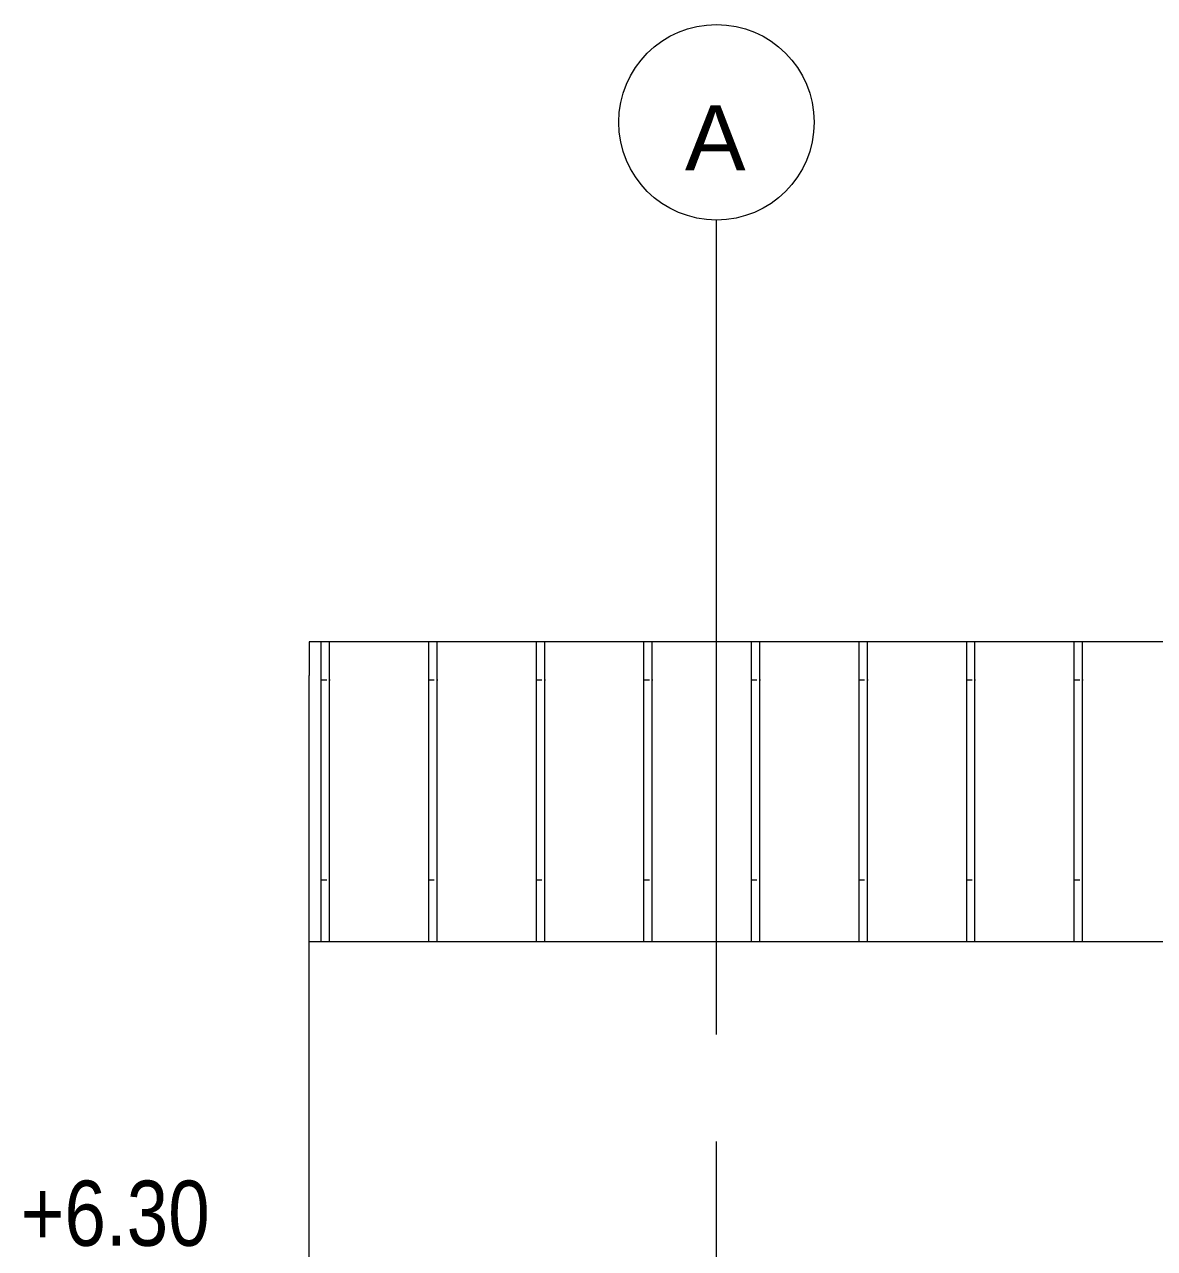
# Model space of a CAD drawing. Header units: centimetres. Extents: x 0 to 25250, y 0 to 2250.
# Drawn here: x 18204.6 to 18378.1, y 911.2 to 1099 of the extents above; entities that cross this region are included whole.
import ezdxf

# ---------------------------------------------------------------- set-up
doc = ezdxf.new("R2010")
doc.units = ezdxf.units.CM
doc.linetypes.add('23-View-2$0$Dash dot', pattern=[79.375, 31.75, -23.8125, 0, -23.8125])
for name, color, linetype, lineweight in [('A-ROOF', 7, 'Continuous', 9), ('A-ROOF-PATT', 7, 'Continuous', 9), ('A-WALL', 7, 'Continuous', 9), ('A-WALL-PATT', 7, 'Continuous', 9), ('G-ANNO-DIMS', 7, 'Continuous', 9), ('S-GRID', 7, 'Continuous', 9), ('S-GRID-IDEN', 7, 'Continuous', 9)]:
    doc.layers.add(name, color=color, linetype=linetype, lineweight=lineweight)
doc.styles.add('23-View-2$0$Arial', font='arial.ttf', dxfattribs={"height": 10})
doc.styles.add('23-View-2$0$Arial Narrow_1', font='ARIALN.TTF', dxfattribs={"height": 10})

# ---------------------------------------------------------------- blocks, each defined once
blk = doc.blocks.new('Grid - TEC_GRID_CIRCLE-145857-В-В')
at = {"layer": 'S-GRID-IDEN'}
blk.add_circle((-234.09, 815.49), 15, dxfattribs=at)

msp = doc.modelspace()

# ---------------------------------------------------------------- hatches: boundary and pattern name
at = {"layer": 'A-ROOF-PATT', "true_color": 0x8b8b8b}
h = msp.add_hatch(dxfattribs=at)
h.set_pattern_fill('FP2_22', color=252, style=0, pattern_type=2)
h.set_pattern_definition([(0, (19521.416, 868.505), (16.51, 30.709), [0.8382, -15.672]), (90, (19504.906, 868.505), (-16.51, 30.709), [30.709, 0]), (90, (19506.176, 868.505), (-16.51, 30.709), [30.709, 0])])
h.paths.add_polyline_path([(18760.94, 999.09), (19333.32, 999.09), (19333.32, 1004.28), (18248.32, 1004.28), (18248.32, 999.09), (18555.43, 999.09)])
at = {"layer": 'A-WALL-PATT', "true_color": 0x8b8b8b}
h = msp.add_hatch(dxfattribs=at)
h.set_pattern_fill('FP2_33', color=252, style=0, pattern_type=2)
h.set_pattern_definition([(0, (18266.656, 568.505), (16.51, 30.709), [0.8382, -15.672]), (90, (18250.146, 568.505), (-16.51, 30.709), [30.709, 0]), (90, (18251.416, 568.505), (-16.51, 30.709), [30.709, 0])])
h.paths.add_polyline_path([(18248.32, 958.27), (18861.32, 958.27), (18861.32, 958.85), (19243.32, 958.85), (19243.32, 999.09), (18248.32, 999.09), (18248.32, 960.71)])

# ---------------------------------------------------------------- linework, layer by layer
at = {"layer": 'A-ROOF'}
for p, q in [((18248.32, 1004.28), (18248.32, 999.09)), ((19333.32, 1004.28), (18248.32, 1004.28))]:
    msp.add_line(p, q, dxfattribs=at)
at = {"layer": 'A-WALL'}
for p, q in [((18248.32, 900.5), (18248.32, 999.09)), ((18248.32, 958.27), (18861.32, 958.27))]:
    msp.add_line(p, q, dxfattribs=at)
at = {"layer": 'S-GRID', "color": 1, "lineweight": 18, "true_color": 0xff0000}
msp.add_line((18310.82, 944), (18310.82, 1069), dxfattribs=at)
at = {"layer": 'S-GRID', "color": 1, "linetype": '23-View-2$0$Dash dot', "lineweight": 18, "true_color": 0xff0000}
msp.add_line((18310.82, 180.58), (18310.82, 944), dxfattribs=at)

# ---------------------------------------------------------------- block references
at = {"layer": 'S-GRID-IDEN'}
msp.add_blockref('Grid - TEC_GRID_CIRCLE-145857-В-В', (18544.91, 268.5), dxfattribs=at)

# ---------------------------------------------------------------- texts
at = {"layer": 'G-ANNO-DIMS', "insert": (18204.06, 921.59), "char_height": 10, "width": 34.7536, "attachment_point": 1, "line_spacing_factor": 0.974696, "style": '23-View-2$0$Arial Narrow_1'}
msp.add_mtext('+6.30', dxfattribs=at)
at = {"layer": 'S-GRID-IDEN', "insert": (18310.64, 1081.61), "char_height": 10, "width": 9.9, "attachment_point": 5, "line_spacing_factor": 0.936439, "style": '23-View-2$0$Arial'}
msp.add_mtext('\\pt50,100,150,200,250,300,350,400,450,500,550,600,650,700,750,800,850,900,950,1000,1050,1100,1150,1200,1250,1300,1350,1400,1450,1500,1550,1600;{\\fArial|b0|i0|c204|p34;А}', dxfattribs=at)

doc.saveas('drawing.dxf')
